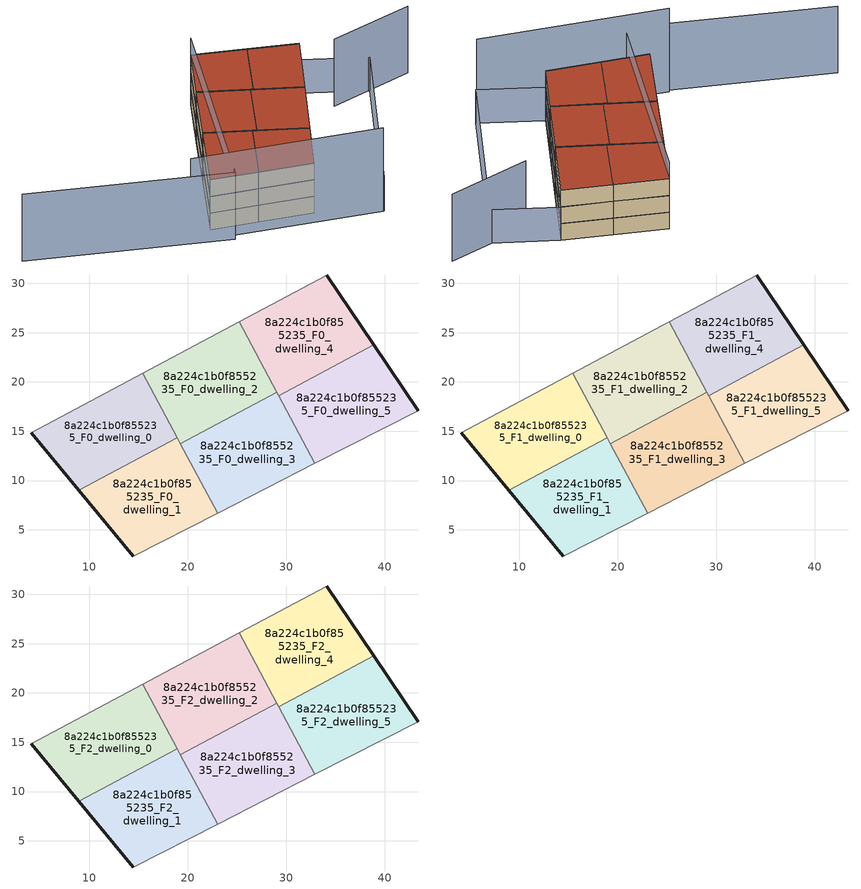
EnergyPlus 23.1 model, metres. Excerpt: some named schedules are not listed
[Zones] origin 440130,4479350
8a224c1b0f855235_F0_dwelling_0
 floor ground (EU_floor_Construction): 18.95,14.34 15.46,20.88 4.14,14.83 8.96,9.01 z0
 wall outside (EU_wall_Construction): 8.96,9.01 4.14,14.83 z0:3
 wall adiabatic (EU_wall_Construction): 4.14,14.83 15.46,20.88 z0:3
 wall to 8a224c1b0f855235_F0_dwelling_1 (EU_wall_Construction): 18.95,14.34 8.96,9.01 z0:3
 wall to 8a224c1b0f855235_F0_dwelling_2 (EU_wall_Construction): 15.46,20.88 18.95,14.34 z0:3
8a224c1b0f855235_F0_dwelling_1
 floor ground (EU_floor_Construction): 23.03,6.71 18.95,14.34 8.96,9.01 14.46,2.35 z0
 wall outside (EU_wall_Construction): 14.46,2.35 8.96,9.01 z0:3
 wall adiabatic (EU_wall_Construction): 23.03,6.71 14.46,2.35 z0:3
 wall to 8a224c1b0f855235_F0_dwelling_3 (EU_wall_Construction): 19.27,13.75 23.03,6.71 z0:3
 wall to 8a224c1b0f855235_F0_dwelling_2 (EU_wall_Construction): 18.95,14.34 19.27,13.75 z0:3
8a224c1b0f855235_F0_dwelling_2
 floor ground (EU_floor_Construction): 29.03,18.96 25.23,26.09 15.46,20.88 19.27,13.75 z0
 wall adiabatic (EU_wall_Construction): 15.46,20.88 25.23,26.09 z0:3
 wall to 8a224c1b0f855235_F0_dwelling_3 (EU_wall_Construction): 29.03,18.96 19.27,13.75 z0:3
 wall to 8a224c1b0f855235_F0_dwelling_4 (EU_wall_Construction): 25.23,26.09 29.03,18.96 z0:3
8a224c1b0f855235_F0_dwelling_3
 floor ground (EU_floor_Construction): 32.89,11.74 29.03,18.96 19.27,13.75 23.03,6.71 z0
 wall adiabatic (EU_wall_Construction): 32.89,11.74 23.03,6.71 z0:3
 wall to 8a224c1b0f855235_F0_dwelling_5 (EU_wall_Construction): 29.23,18.59 32.89,11.74 z0:3
 wall to 8a224c1b0f855235_F0_dwelling_4 (EU_wall_Construction): 29.03,18.96 29.23,18.59 z0:3
8a224c1b0f855235_F0_dwelling_4
 floor ground (EU_floor_Construction): 38.89,23.75 34.12,30.85 25.23,26.09 29.23,18.59 z0
 wall outside (EU_wall_Construction): 34.12,30.85 38.89,23.75 z0:3
 wall adiabatic (EU_wall_Construction): 25.23,26.09 34.12,30.85 z0:3
 wall to 8a224c1b0f855235_F0_dwelling_5 (EU_wall_Construction): 38.89,23.75 29.23,18.59 z0:3
8a224c1b0f855235_F0_dwelling_5
 floor ground (EU_floor_Construction): 43.38,17.07 38.89,23.75 29.23,18.59 32.89,11.74 z0
 wall outside (EU_wall_Construction): 38.89,23.75 43.38,17.07 z0:3
 wall adiabatic (EU_wall_Construction): 43.38,17.07 32.89,11.74 z0:3
8a224c1b0f855235_F1_dwelling_0
 floor to 8a224c1b0f855235_F0_dwelling_0 (EU_floor_Construction): 18.95,14.34 15.46,20.88 4.14,14.83 8.96,9.01 z3
 wall outside (EU_wall_Construction): 8.96,9.01 4.14,14.83 z3:6
 wall adiabatic (EU_wall_Construction): 4.14,14.83 15.46,20.88 z3:6
 wall to 8a224c1b0f855235_F1_dwelling_1 (EU_wall_Construction): 18.95,14.34 8.96,9.01 z3:6
 wall to 8a224c1b0f855235_F1_dwelling_2 (EU_wall_Construction): 15.46,20.88 18.95,14.34 z3:6
8a224c1b0f855235_F1_dwelling_1
 floor to 8a224c1b0f855235_F0_dwelling_1 (EU_floor_Construction): 23.03,6.71 18.95,14.34 8.96,9.01 14.46,2.35 z3
 wall outside (EU_wall_Construction): 14.46,2.35 8.96,9.01 z3:6
 wall adiabatic (EU_wall_Construction): 23.03,6.71 14.46,2.35 z3:6
 wall to 8a224c1b0f855235_F1_dwelling_3 (EU_wall_Construction): 19.27,13.75 23.03,6.71 z3:6
 wall to 8a224c1b0f855235_F1_dwelling_2 (EU_wall_Construction): 18.95,14.34 19.27,13.75 z3:6
8a224c1b0f855235_F1_dwelling_2
 floor to 8a224c1b0f855235_F0_dwelling_2 (EU_floor_Construction): 29.03,18.96 25.23,26.09 15.46,20.88 19.27,13.75 z3
 wall adiabatic (EU_wall_Construction): 15.46,20.88 25.23,26.09 z3:6
 wall to 8a224c1b0f855235_F1_dwelling_3 (EU_wall_Construction): 29.03,18.96 19.27,13.75 z3:6
 wall to 8a224c1b0f855235_F1_dwelling_4 (EU_wall_Construction): 25.23,26.09 29.03,18.96 z3:6
8a224c1b0f855235_F1_dwelling_3
 floor to 8a224c1b0f855235_F0_dwelling_3 (EU_floor_Construction): 32.89,11.74 29.03,18.96 19.27,13.75 23.03,6.71 z3
 wall adiabatic (EU_wall_Construction): 32.89,11.74 23.03,6.71 z3:6
 wall to 8a224c1b0f855235_F1_dwelling_5 (EU_wall_Construction): 29.23,18.59 32.89,11.74 z3:6
 wall to 8a224c1b0f855235_F1_dwelling_4 (EU_wall_Construction): 29.03,18.96 29.23,18.59 z3:6
8a224c1b0f855235_F1_dwelling_4
 floor to 8a224c1b0f855235_F0_dwelling_4 (EU_floor_Construction): 38.89,23.75 34.12,30.85 25.23,26.09 29.23,18.59 z3
 wall outside (EU_wall_Construction): 34.12,30.85 38.89,23.75 z3:6
 wall adiabatic (EU_wall_Construction): 25.23,26.09 34.12,30.85 z3:6
 wall to 8a224c1b0f855235_F1_dwelling_5 (EU_wall_Construction): 38.89,23.75 29.23,18.59 z3:6
8a224c1b0f855235_F1_dwelling_5
 floor to 8a224c1b0f855235_F0_dwelling_5 (EU_floor_Construction): 43.38,17.07 38.89,23.75 29.23,18.59 32.89,11.74 z3
 wall outside (EU_wall_Construction): 38.89,23.75 43.38,17.07 z3:6
 wall adiabatic (EU_wall_Construction): 43.38,17.07 32.89,11.74 z3:6
8a224c1b0f855235_F2_dwelling_0
 floor to 8a224c1b0f855235_F1_dwelling_0 (EU_floor_Construction): 18.95,14.34 15.46,20.88 4.14,14.83 8.96,9.01 z6
 wall outside (EU_wall_Construction): 8.96,9.01 4.14,14.83 z6:9
 wall adiabatic (EU_wall_Construction): 4.14,14.83 15.46,20.88 z6:9
 wall to 8a224c1b0f855235_F2_dwelling_1 (EU_wall_Construction): 18.95,14.34 8.96,9.01 z6:9
 wall to 8a224c1b0f855235_F2_dwelling_2 (EU_wall_Construction): 15.46,20.88 18.95,14.34 z6:9
 roof outside (EU_roof_Construction): 15.46,20.88 18.95,14.34 8.96,9.01 4.14,14.83 z9
8a224c1b0f855235_F2_dwelling_1
 floor to 8a224c1b0f855235_F1_dwelling_1 (EU_floor_Construction): 23.03,6.71 18.95,14.34 8.96,9.01 14.46,2.35 z6
 wall outside (EU_wall_Construction): 14.46,2.35 8.96,9.01 z6:9
 wall adiabatic (EU_wall_Construction): 23.03,6.71 14.46,2.35 z6:9
 wall to 8a224c1b0f855235_F2_dwelling_3 (EU_wall_Construction): 19.27,13.75 23.03,6.71 z6:9
 wall to 8a224c1b0f855235_F2_dwelling_2 (EU_wall_Construction): 18.95,14.34 19.27,13.75 z6:9
 roof outside (EU_roof_Construction): 18.95,14.34 23.03,6.71 14.46,2.35 8.96,9.01 z9
8a224c1b0f855235_F2_dwelling_2
 floor to 8a224c1b0f855235_F1_dwelling_2 (EU_floor_Construction): 29.03,18.96 25.23,26.09 15.46,20.88 19.27,13.75 z6
 wall adiabatic (EU_wall_Construction): 15.46,20.88 25.23,26.09 z6:9
 wall to 8a224c1b0f855235_F2_dwelling_3 (EU_wall_Construction): 29.03,18.96 19.27,13.75 z6:9
 wall to 8a224c1b0f855235_F2_dwelling_4 (EU_wall_Construction): 25.23,26.09 29.03,18.96 z6:9
 roof outside (EU_roof_Construction): 25.23,26.09 29.03,18.96 19.27,13.75 15.46,20.88 z9
8a224c1b0f855235_F2_dwelling_3
 floor to 8a224c1b0f855235_F1_dwelling_3 (EU_floor_Construction): 32.89,11.74 29.03,18.96 19.27,13.75 23.03,6.71 z6
 wall adiabatic (EU_wall_Construction): 32.89,11.74 23.03,6.71 z6:9
 wall to 8a224c1b0f855235_F2_dwelling_5 (EU_wall_Construction): 29.23,18.59 32.89,11.74 z6:9
 wall to 8a224c1b0f855235_F2_dwelling_4 (EU_wall_Construction): 29.03,18.96 29.23,18.59 z6:9
 roof outside (EU_roof_Construction): 29.03,18.96 32.89,11.74 23.03,6.71 19.27,13.75 z9
8a224c1b0f855235_F2_dwelling_4
 floor to 8a224c1b0f855235_F1_dwelling_4 (EU_floor_Construction): 38.89,23.75 34.12,30.85 25.23,26.09 29.23,18.59 z6
 wall outside (EU_wall_Construction): 34.12,30.85 38.89,23.75 z6:9
 wall adiabatic (EU_wall_Construction): 25.23,26.09 34.12,30.85 z6:9
 wall to 8a224c1b0f855235_F2_dwelling_5 (EU_wall_Construction): 38.89,23.75 29.23,18.59 z6:9
 roof outside (EU_roof_Construction): 34.12,30.85 38.89,23.75 29.23,18.59 25.23,26.09 z9
8a224c1b0f855235_F2_dwelling_5
 floor to 8a224c1b0f855235_F1_dwelling_5 (EU_floor_Construction): 43.38,17.07 38.89,23.75 29.23,18.59 32.89,11.74 z6
 wall outside (EU_wall_Construction): 38.89,23.75 43.38,17.07 z6:9
 wall adiabatic (EU_wall_Construction): 43.38,17.07 32.89,11.74 z6:9
 roof outside (EU_roof_Construction): 38.89,23.75 43.38,17.07 32.89,11.74 29.23,18.59 z9
shading: 0.02,16.21 19.01,-6.95 z0:15; 42.27,10.91 54.85,4.34 / 34.13,30.85 3.32,10.42 / 3.32,10.42 -14.59,37.43 z0:12; 14.46,2.35 43.38,17.07 / 43.38,17.07 48.15,7.69 / 48.15,7.69 19.24,-7.03 / 19.24,-7.03 14.46,2.35 z0:6
[Building]
EU S2 Campaign: North Axis=0; Terrain=City; Solar Distribution=FullExterior
[Site:Location]
Madrid: Latitude=40.5; Longitude=-3.5; Time Zone=1; Elevation=609
[SizingPeriod:WeatherFileDays]
AnnualSizingPeriod: Begin Month=1; Begin Day of Month=1; End Month=12; End Day of Month=31; Day of Week for Start Day=Monday; Use Weather File Daylight Saving Period=No; Use Weather File Rain and Snow Indicators=No
[MATERIAL]
EU_InternalMass_Material: Roughness=MediumRough; Thickness=0.1; Conductivity=1; Density=1800; Specific Heat=900; Thermal Absorptance=0.9; Solar Absorptance=0.7; Visible Absorptance=0.7
[MATERIAL:NOMASS] Roughness=MediumRough; Thermal Absorptance=0.9; Solar Absorptance=0.7; Visible Absorptance=0.7
Name | Thermal Resistance
EU_wall_NoMass | 0.609216
EU_roof_NoMass | 0.513268
EU_floor_NoMass | 0.568163
[CONSTRUCTION]
EU_wall_Construction: EU_wall_NoMass
EU_roof_Construction: EU_roof_NoMass
EU_floor_Construction: EU_floor_NoMass
EU_InternalMass_Construction: EU_InternalMass_Material
[ZONE] Type=1; Multiplier=1; Ceiling Height=autocalculate; Floor Area=autocalculate; Part of Total Floor Area=Yes
Name | Volume
8a224c1b0f855235_F0_dwelling_0 | 268.466
8a224c1b0f855235_F1_dwelling_0; 8a224c1b0f855235_F2_dwelling_0 | 268.467
8a224c1b0f855235_F0_dwelling_1 | 268.449
8a224c1b0f855235_F1_dwelling_1; 8a224c1b0f855235_F2_dwelling_1 | 268.448
8a224c1b0f855235_F0_dwelling_2; 8a224c1b0f855235_F1_dwelling_2; 8a224c1b0f855235_F2_dwelling_2 | 268.437
8a224c1b0f855235_F0_dwelling_3; 8a224c1b0f855235_F1_dwelling_3; 8a224c1b0f855235_F2_dwelling_3 | 268.452
8a224c1b0f855235_F0_dwelling_4 | 268.444
8a224c1b0f855235_F1_dwelling_4; 8a224c1b0f855235_F2_dwelling_4 | 268.443
8a224c1b0f855235_F0_dwelling_5; 8a224c1b0f855235_F1_dwelling_5; 8a224c1b0f855235_F2_dwelling_5 | 268.461
[INTERNALMASS] Construction=EU_InternalMass_Construction
Name | Zone or ZoneList | Surface Area
8a224c1b0f855235_F0_dwelling_0_EU_InternalMass | 8a224c1b0f855235_F0_dwelling_0 | 89.4876
8a224c1b0f855235_F0_dwelling_1_EU_InternalMass | 8a224c1b0f855235_F0_dwelling_1 | 89.4819
8a224c1b0f855235_F0_dwelling_2_EU_InternalMass | 8a224c1b0f855235_F0_dwelling_2 | 89.4788
8a224c1b0f855235_F0_dwelling_3_EU_InternalMass | 8a224c1b0f855235_F0_dwelling_3 | 89.4872
8a224c1b0f855235_F0_dwelling_4_EU_InternalMass | 8a224c1b0f855235_F0_dwelling_4 | 89.4841
8a224c1b0f855235_F0_dwelling_5_EU_InternalMass | 8a224c1b0f855235_F0_dwelling_5 | 89.4883
8a224c1b0f855235_F1_dwelling_0_EU_InternalMass | 8a224c1b0f855235_F1_dwelling_0 | 89.4876
8a224c1b0f855235_F1_dwelling_1_EU_InternalMass | 8a224c1b0f855235_F1_dwelling_1 | 89.4819
8a224c1b0f855235_F1_dwelling_2_EU_InternalMass | 8a224c1b0f855235_F1_dwelling_2 | 89.4788
8a224c1b0f855235_F1_dwelling_3_EU_InternalMass | 8a224c1b0f855235_F1_dwelling_3 | 89.4872
8a224c1b0f855235_F1_dwelling_4_EU_InternalMass | 8a224c1b0f855235_F1_dwelling_4 | 89.4841
8a224c1b0f855235_F1_dwelling_5_EU_InternalMass | 8a224c1b0f855235_F1_dwelling_5 | 89.4883
8a224c1b0f855235_F2_dwelling_0_EU_InternalMass | 8a224c1b0f855235_F2_dwelling_0 | 89.4876
8a224c1b0f855235_F2_dwelling_1_EU_InternalMass | 8a224c1b0f855235_F2_dwelling_1 | 89.4819
8a224c1b0f855235_F2_dwelling_2_EU_InternalMass | 8a224c1b0f855235_F2_dwelling_2 | 89.4788
8a224c1b0f855235_F2_dwelling_3_EU_InternalMass | 8a224c1b0f855235_F2_dwelling_3 | 89.4872
8a224c1b0f855235_F2_dwelling_4_EU_InternalMass | 8a224c1b0f855235_F2_dwelling_4 | 89.4841
8a224c1b0f855235_F2_dwelling_5_EU_InternalMass | 8a224c1b0f855235_F2_dwelling_5 | 89.4883
[OTHEREQUIPMENT] Fuel Type=Electricity; Design Level Calculation Method=Watts/Area; Power per Zone Floor Area=1; Fraction Latent=0; Fraction Radiant=0; Fraction Lost=0; Carbon Dioxide Generation Rate=0; EndUse Subcategory=EU_Step8_InternalGains
Name | Zone or ZoneList or Space or SpaceList | Schedule
EU_Step8_InternalGain_8a224c1b0f855235_F0_dwelling_0_f000 | 8a224c1b0f855235_F0_dwelling_0 | EU_Step8_GainSchedule_8a224c1b0f855235_F0_dwelling_0_f000
EU_Step8_InternalGain_8a224c1b0f855235_F0_dwelling_1_f000 | 8a224c1b0f855235_F0_dwelling_1 | EU_Step8_GainSchedule_8a224c1b0f855235_F0_dwelling_1_f000
EU_Step8_InternalGain_8a224c1b0f855235_F0_dwelling_2_f000 | 8a224c1b0f855235_F0_dwelling_2 | EU_Step8_GainSchedule_8a224c1b0f855235_F0_dwelling_2_f000
EU_Step8_InternalGain_8a224c1b0f855235_F0_dwelling_3_f000 | 8a224c1b0f855235_F0_dwelling_3 | EU_Step8_GainSchedule_8a224c1b0f855235_F0_dwelling_3_f000
EU_Step8_InternalGain_8a224c1b0f855235_F0_dwelling_4_f000 | 8a224c1b0f855235_F0_dwelling_4 | EU_Step8_GainSchedule_8a224c1b0f855235_F0_dwelling_4_f000
EU_Step8_InternalGain_8a224c1b0f855235_F0_dwelling_5_f000 | 8a224c1b0f855235_F0_dwelling_5 | EU_Step8_GainSchedule_8a224c1b0f855235_F0_dwelling_5_f000
EU_Step8_InternalGain_8a224c1b0f855235_F1_dwelling_0_f000 | 8a224c1b0f855235_F1_dwelling_0 | EU_Step8_GainSchedule_8a224c1b0f855235_F1_dwelling_0_f000
EU_Step8_InternalGain_8a224c1b0f855235_F1_dwelling_1_f000 | 8a224c1b0f855235_F1_dwelling_1 | EU_Step8_GainSchedule_8a224c1b0f855235_F1_dwelling_1_f000
EU_Step8_InternalGain_8a224c1b0f855235_F1_dwelling_2_f000 | 8a224c1b0f855235_F1_dwelling_2 | EU_Step8_GainSchedule_8a224c1b0f855235_F1_dwelling_2_f000
EU_Step8_InternalGain_8a224c1b0f855235_F1_dwelling_3_f000 | 8a224c1b0f855235_F1_dwelling_3 | EU_Step8_GainSchedule_8a224c1b0f855235_F1_dwelling_3_f000
EU_Step8_InternalGain_8a224c1b0f855235_F1_dwelling_4_f000 | 8a224c1b0f855235_F1_dwelling_4 | EU_Step8_GainSchedule_8a224c1b0f855235_F1_dwelling_4_f000
EU_Step8_InternalGain_8a224c1b0f855235_F1_dwelling_5_f000 | 8a224c1b0f855235_F1_dwelling_5 | EU_Step8_GainSchedule_8a224c1b0f855235_F1_dwelling_5_f000
EU_Step8_InternalGain_8a224c1b0f855235_F2_dwelling_0_f000 | 8a224c1b0f855235_F2_dwelling_0 | EU_Step8_GainSchedule_8a224c1b0f855235_F2_dwelling_0_f000
EU_Step8_InternalGain_8a224c1b0f855235_F2_dwelling_1_f000 | 8a224c1b0f855235_F2_dwelling_1 | EU_Step8_GainSchedule_8a224c1b0f855235_F2_dwelling_1_f000
EU_Step8_InternalGain_8a224c1b0f855235_F2_dwelling_2_f000 | 8a224c1b0f855235_F2_dwelling_2 | EU_Step8_GainSchedule_8a224c1b0f855235_F2_dwelling_2_f000
EU_Step8_InternalGain_8a224c1b0f855235_F2_dwelling_3_f000 | 8a224c1b0f855235_F2_dwelling_3 | EU_Step8_GainSchedule_8a224c1b0f855235_F2_dwelling_3_f000
EU_Step8_InternalGain_8a224c1b0f855235_F2_dwelling_4_f000 | 8a224c1b0f855235_F2_dwelling_4 | EU_Step8_GainSchedule_8a224c1b0f855235_F2_dwelling_4_f000
EU_Step8_InternalGain_8a224c1b0f855235_F2_dwelling_5_f000 | 8a224c1b0f855235_F2_dwelling_5 | EU_Step8_GainSchedule_8a224c1b0f855235_F2_dwelling_5_f000
[ZONEVENTILATION:DESIGNFLOWRATE] Schedule=EU_AlwaysOn; Design Flow Rate Calculation Method=AirChanges/Hour; Air Changes per Hour=0.752966; Ventilation Type=Natural; Fan Pressure Rise=0; Fan Total Efficiency=1; Constant Term Coefficient=1; Temperature Term Coefficient=0; Velocity Term Coefficient=0; Velocity Squared Term Coefficient=0; Minimum Indoor Temperature=-100; Maximum Indoor Temperature=100; Delta Temperature=-100; Minimum Outdoor Temperature=-100; Maximum Outdoor Temperature=100; Maximum Wind Speed=40
Name | Zone or ZoneList or Space or SpaceList
EU_ConstantAir_8a224c1b0f855235_F0_dwelling_0 | 8a224c1b0f855235_F0_dwelling_0
EU_ConstantAir_8a224c1b0f855235_F0_dwelling_1 | 8a224c1b0f855235_F0_dwelling_1
EU_ConstantAir_8a224c1b0f855235_F0_dwelling_2 | 8a224c1b0f855235_F0_dwelling_2
EU_ConstantAir_8a224c1b0f855235_F0_dwelling_3 | 8a224c1b0f855235_F0_dwelling_3
EU_ConstantAir_8a224c1b0f855235_F0_dwelling_4 | 8a224c1b0f855235_F0_dwelling_4
EU_ConstantAir_8a224c1b0f855235_F0_dwelling_5 | 8a224c1b0f855235_F0_dwelling_5
EU_ConstantAir_8a224c1b0f855235_F1_dwelling_0 | 8a224c1b0f855235_F1_dwelling_0
EU_ConstantAir_8a224c1b0f855235_F1_dwelling_1 | 8a224c1b0f855235_F1_dwelling_1
EU_ConstantAir_8a224c1b0f855235_F1_dwelling_2 | 8a224c1b0f855235_F1_dwelling_2
EU_ConstantAir_8a224c1b0f855235_F1_dwelling_3 | 8a224c1b0f855235_F1_dwelling_3
EU_ConstantAir_8a224c1b0f855235_F1_dwelling_4 | 8a224c1b0f855235_F1_dwelling_4
EU_ConstantAir_8a224c1b0f855235_F1_dwelling_5 | 8a224c1b0f855235_F1_dwelling_5
EU_ConstantAir_8a224c1b0f855235_F2_dwelling_0 | 8a224c1b0f855235_F2_dwelling_0
EU_ConstantAir_8a224c1b0f855235_F2_dwelling_1 | 8a224c1b0f855235_F2_dwelling_1
EU_ConstantAir_8a224c1b0f855235_F2_dwelling_2 | 8a224c1b0f855235_F2_dwelling_2
EU_ConstantAir_8a224c1b0f855235_F2_dwelling_3 | 8a224c1b0f855235_F2_dwelling_3
EU_ConstantAir_8a224c1b0f855235_F2_dwelling_4 | 8a224c1b0f855235_F2_dwelling_4
EU_ConstantAir_8a224c1b0f855235_F2_dwelling_5 | 8a224c1b0f855235_F2_dwelling_5
[HVACTEMPLATE:THERMOSTAT] Constant Heating Setpoint=20; Constant Cooling Setpoint=50
EU_HeatOnly_8a224c1b0f855235_F0_dwelling_0; EU_HeatOnly_8a224c1b0f855235_F0_dwelling_1; EU_HeatOnly_8a224c1b0f855235_F0_dwelling_2; EU_HeatOnly_8a224c1b0f855235_F0_dwelling_3; EU_HeatOnly_8a224c1b0f855235_F0_dwelling_4; EU_HeatOnly_8a224c1b0f855235_F0_dwelling_5; EU_HeatOnly_8a224c1b0f855235_F1_dwelling_0; EU_HeatOnly_8a224c1b0f855235_F1_dwelling_1; EU_HeatOnly_8a224c1b0f855235_F1_dwelling_2; EU_HeatOnly_8a224c1b0f855235_F1_dwelling_3; EU_HeatOnly_8a224c1b0f855235_F1_dwelling_4; EU_HeatOnly_8a224c1b0f855235_F1_dwelling_5; EU_HeatOnly_8a224c1b0f855235_F2_dwelling_0; EU_HeatOnly_8a224c1b0f855235_F2_dwelling_1; EU_HeatOnly_8a224c1b0f855235_F2_dwelling_2; EU_HeatOnly_8a224c1b0f855235_F2_dwelling_3; EU_HeatOnly_8a224c1b0f855235_F2_dwelling_4; EU_HeatOnly_8a224c1b0f855235_F2_dwelling_5
[HVACTEMPLATE:ZONE:IDEALLOADSAIRSYSTEM] System Availability Schedule=EU_AlwaysOn; Maximum Heating Supply Air Temperature=50; Minimum Cooling Supply Air Temperature=13; Maximum Heating Supply Air Humidity Ratio=0.0156; Minimum Cooling Supply Air Humidity Ratio=0.0077; Heating Limit=NoLimit; Cooling Limit=NoLimit; Heating Availability Schedule=EU_AlwaysOn; Cooling Availability Schedule=EU_CoolingOff; Dehumidification Control Type=ConstantSensibleHeatRatio; Cooling Sensible Heat Ratio=0.7; Dehumidification Setpoint=60; Humidification Control Type=None; Humidification Setpoint=30; Outdoor Air Method=None; Outdoor Air Flow Rate per Person=0.00944; Outdoor Air Flow Rate per Zone Floor Area=0; Outdoor Air Flow Rate per Zone=0; Demand Controlled Ventilation Type=None; Outdoor Air Economizer Type=NoEconomizer; Heat Recovery Type=None; Sensible Heat Recovery Effectiveness=0.7; Latent Heat Recovery Effectiveness=0.65
Name | Template Thermostat
8a224c1b0f855235_F0_dwelling_0 | EU_HeatOnly_8a224c1b0f855235_F0_dwelling_0
8a224c1b0f855235_F0_dwelling_1 | EU_HeatOnly_8a224c1b0f855235_F0_dwelling_1
8a224c1b0f855235_F0_dwelling_2 | EU_HeatOnly_8a224c1b0f855235_F0_dwelling_2
8a224c1b0f855235_F0_dwelling_3 | EU_HeatOnly_8a224c1b0f855235_F0_dwelling_3
8a224c1b0f855235_F0_dwelling_4 | EU_HeatOnly_8a224c1b0f855235_F0_dwelling_4
8a224c1b0f855235_F0_dwelling_5 | EU_HeatOnly_8a224c1b0f855235_F0_dwelling_5
8a224c1b0f855235_F1_dwelling_0 | EU_HeatOnly_8a224c1b0f855235_F1_dwelling_0
